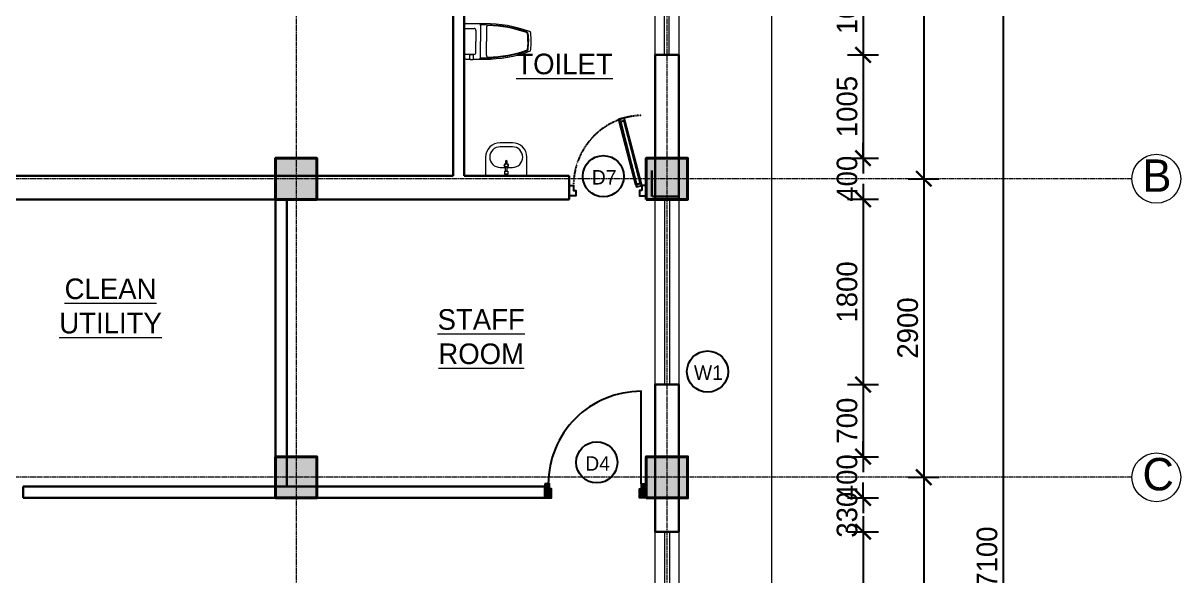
# Model space of a CAD drawing. Header units: inches. Extents: x -3071 to 2014935, y -37057 to 549694.
# Drawn here: x 1480699 to 1491939, y 364569 to 369938 of the extents above; entities that cross this region are included whole.
import ezdxf
from ezdxf.enums import TextEntityAlignment as Align

# ---------------------------------------------------------------- set-up
doc = ezdxf.new("R2010")
doc.units = ezdxf.units.IN
doc.header["$MEASUREMENT"] = 0
for name, pattern in [('ACAD_ISO08W100', [36, 24, -3, 6, -3]), ('DASHED', [0.75, 0.5, -0.25]), ('TRAZOS1', [0.15, 0.1, -0.05])]:
    doc.linetypes.add(name, pattern=pattern)
for name, color, linetype, lineweight in [('001-Archi- door window elevation', 92, 'Continuous', 25), ('001-Archi-Opening Tags', 14, 'Continuous', 25), ('001-Archi-Sanitary', 130, 'Continuous', 5), ('001-Archi-Text', 180, 'Continuous', 18), ('002-Archi- Opening', 90, 'Continuous', 25), ('A .4 col', 5, 'Continuous', 40), ('A 0.13 dw', 3, 'Continuous', 13), ('A 0.13 fixed furniture', 10, 'Continuous', 13), ('A 0.13 IND DIM', 240, 'Continuous', 13), ('cen', 50, 'ACAD_ISO08W100', 5), ('dotted line', 1, 'DASHED', 9), ('Grid Tag', 6, 'Continuous', 20), ('p1 walls stone outline', 4, 'Continuous', 30)]:
    doc.layers.add(name, color=color, linetype=linetype, lineweight=lineweight)
doc.styles.add('Archi 100', font='GOTHIC.TTF', dxfattribs={"height": 200})
doc.styles.add('CG', font='GOTHIC.TTF', dxfattribs={"height": 40})
doc.styles.get("Standard").update_dxf_attribs({"font": 'GOTHIC.TTF'})
doc.dimstyles.new('Archi 100', dxfattribs={"dimtxt": 200, "dimasz": 150, "dimexe": 150, "dimexo": 300, "dimgap": 50, "dimtad": 1, "dimdec": 0, "dimrnd": 5, "dimzin": 0, "dimdsep": 46, "dimtxsty": 'Archi 100', "dimblk": 'ARCHTICK', "dimcen": 0.09, "dimdle": 150, "dimclrd": 256, "dimclre": 256, "dimclrt": 256, "dimadec": 0, "dimazin": 0, "dimtfac": 1, "dimtdec": 0, "dimtix": 1, "dimtofl": 0, "dimtmove": 0, "dimatfit": 3, "dimfxl": 150, "dimfxlon": 1, "dimtolj": 1, "dimtzin": 0, "dimlwd": -1, "dimlwe": -1, "dimarcsym": 0})

# ---------------------------------------------------------------- blocks, each defined once
blk = doc.blocks.new('grid')
at = {"layer": 'Grid Tag', "linetype": 'Continuous', "ltscale": 30}
blk.add_circle((51, 48), 264, dxfattribs=at)
blk.add_attdef('GRID', (-143, -93), '', height=200)
blk = doc.blocks.new('W2')
at = {"layer": 'A 0.13 dw'}
for points in [[(143910, 195589), (143910, 195359), (142110, 195359), (142110, 195589)], [(142110, 195446), (143910, 195446), (143910, 195496), (142110, 195496)]]:
    blk.add_lwpolyline(points, close=True, dxfattribs=at)
blk = doc.blocks.new('window tag')
blk.add_circle((0, 0), 200)
at = {"style": 'Archi 100', "flags": 1}
for tag, p in [('WIDTH', (15, 174.5)), ('HEIGHT', (-4.5, -348.5))]:
    blk.add_attdef(tag, p, '', height=200, dxfattribs=at)
at = {"style": 'Archi 100'}
blk.add_attdef('SYMBOL', text='', height=200, dxfattribs=at).set_placement((8, -10.5), align=Align.MIDDLE_CENTER)
blk = doc.blocks.new('ed 17')
for p, q in [((95, -116), (44, -130)), ((44, -130), (208, -761)), ((50, -152), (101, -138)), ((94, -140), (58, -150)), ((58, -150), (215, -759)), ((94, -140), (251, -750)), ((101, -138), (95, -116)), ((259, -748), (101, -138)), ((101, -138), (259, -748)), ((215, -759), (208, -761)), ((208, -761), (215, -788)), ((251, -750), (215, -759)), ((266, -774), (215, -788)), ((251, -750), (259, -748)), ((259, -748), (266, -774))]:
    blk.add_line(p, q)
for points in [[(44, -80), (67, -80), (67, -30), (0, -30), (0, -130), (44, -130), (208, -761), (215, -788), (266, -774), (259, -748), (101, -138), (101, -138), (95, -116), (44, -130)], [(58, -150), (215, -759), (251, -750), (94, -140)]]:
    blk.add_lwpolyline(points, close=True)
at = {"elevation": 0}
blk.add_lwpolyline([(750, -30), (750, -130), (706, -130), (706, -80), (683, -80), (683, -30)], close=True, dxfattribs=at)
at = {"linetype": 'TRAZOS1'}
blk.add_arc((28, -133), 678, 271.3504, 0.2643, dxfattribs=at)
blk = doc.blocks.new('*U1551')
at = {"ltscale": 100}
for points in [[(5, 50), (5, -50), (55, -50), (55, 15), (40, 15), (40, 50)], [(735, 50), (735, -50), (685, -50), (685, 15), (700, 15), (700, 50)]]:
    blk.add_hatch(color=256, dxfattribs=at).paths.add_polyline_path(points)
blk.add_lwpolyline([(43, 50), (43, 716, -0.414214), (709, 50)], format="xyb", dxfattribs=at)
for points in [[(5, 50), (5, -50), (55, -50), (55, 15), (40, 15), (40, 50)], [(735, 50), (735, -50), (685, -50), (685, 15), (700, 15), (700, 50)]]:
    blk.add_lwpolyline(points, close=True)
blk = doc.blocks.new('ffwef')
at = {"layer": 'A 0.13 dw'}
for points in [[(1184596, 368096), (1184596, 367866), (1183596, 367866), (1183596, 368096)], [(1183596, 367953), (1184596, 367953), (1184596, 368003), (1183596, 368003)]]:
    blk.add_lwpolyline(points, close=True, dxfattribs=at)
blk = doc.blocks.new('sa oct uni toi')
for p, q in [((-88, 458), (-200, 458)), ((-89, 455), (-89, 420)), ((-60, 461), (-82, 461)), ((-19, 458), (-54, 458)), ((-53, 455), (-53, 420)), ((-214, 420), (-214, 287)), ((-158, 439), (-158, 287)), ((-113, 392), (-113, 287)), ((0, 411), (-94, 411)), ((-60, 414), (-82, 414)), ((-82, 414), (-82, 411)), ((-60, 414), (-60, 411)), ((0, 439), (0, 287)), ((-214, 151), (-214, 287)), ((-158, 132), (-158, 287)), ((-113, 179), (-113, 287)), ((0, 132), (0, 287)), ((-19, 113), (-200, 113)), ((0, 160), (-94, 160))]:
    blk.add_line(p, q)
for centre, radius, start, end in [((-200, -804), 1262, 90, 110.0218), ((-139, 439), 18.9, 90, 180), ((-82, 455), 6.31, 150, 180), ((-82, 455), 6.31, 90, 150), ((-60, 455), 6.31, 30, 90), ((-60, 455), 6.31, 360, 30), ((-19, 439), 18.9, 360, 90), ((-35, 287), 615, 172.6652, 179.9981), ((-626, 364), 18.9, 110.0218, 174.8892), ((-44, 287), 580, 172.6856, 179.998), ((-601, 359), 18.9, 109.0034, 174.9977), ((-44, 287), 575, 172.6683, 179.998), ((-601, 359), 12.6, 109.0034, 174.9977), ((-200, -804), 1250, 88.0034, 109.0034), ((-200, -804), 1243, 91.5459, 109.0034), ((-233, 420), 18.9, 360, 91.5459), ((-94, 392), 18.9, 90, 180), ((-82, 420), 6.31, 180, 270), ((-60, 420), 6.31, 270, 360), ((15, 287), 665, 180.0016, 187.0523), ((6, 287), 631, 180.0016, 187.0158), ((7, 287), 625, 180.0016, 187.0303), ((-626, 207), 18.9, 185.1108, 249.9782), ((-200, 1375), 1262, 249.9782, 270), ((-601, 212), 18.9, 185.0023, 250.9966), ((-601, 212), 12.6, 185.0023, 250.9966), ((-200, 1375), 1250, 250.9966, 271.9966), ((-200, 1375), 1243, 250.9966, 268.4541), ((-233, 151), 18.9, 268.4541, 360), ((-139, 132), 18.9, 180, 270), ((-94, 179), 18.9, 180, 270), ((-19, 132), 18.9, 270, 360)]:
    blk.add_arc(centre, radius, start, end)
blk = doc.blocks.new('charpi western plan with cistern')
at = {"rotation": 270}
blk.add_blockref('sa oct uni toi', (-287, 0), dxfattribs=at)
blk = doc.blocks.new('tap bib short neck plan')
at = {"linetype": 'Continuous'}
blk.add_lwpolyline([(39, 10), (0, 10), (0, -10), (39, -10)], dxfattribs=at)
blk.add_lwpolyline([(74, -8), (95, -8, 1), (95, 8), (74, 8)], format="xyb", dxfattribs=at)
for radius in [20, 15]:
    blk.add_circle((56, 0), radius, dxfattribs=at)
blk = doc.blocks.new('washbasin plan 0400w with tap')
blk.add_lwpolyline([(60, 320, -0.312376), (60, 320), (-60, 320, 0.414214), (-200, 180), (-200, 0), (200, 0), (200, 180, 0.414214)], format="xyb", close=True)
blk.add_lwpolyline([(10, 80), (60, 80, 1), (60, 280), (-60, 280, 1), (-60, 80), (-10, 80)], format="xyb")
at = {"linetype": 'Continuous'}
for points in [[(-14, 45), (14, 45), (14, 15), (-14, 15)], [(-10, 15), (10, 15), (10, 0), (-10, 0)]]:
    blk.add_lwpolyline(points, close=True, dxfattribs=at)
at = {"ltscale": 100, "rotation": 90}
blk.add_blockref('tap bib short neck plan', (0, 45), dxfattribs=at)
blk = doc.blocks.new('_ArchTick')
at = {"color": 0, "linetype": 'ByBlock', "const_width": 0.15}
blk.add_lwpolyline([(-0.5, -0.5), (0.5, 0.5)], dxfattribs=at)
blk = doc.blocks.new('*D1857')
at = {"transparency": 16777216}
for p, q in [((1488854, 370779), (1488854, 369479)), ((1488704, 370629), (1489004, 370629)), ((1488704, 369629), (1489004, 369629))]:
    blk.add_line(p, q, dxfattribs=at)
at = {"layer": 'Defpoints', "color": 0, "transparency": 16777216}
for p in [(1487064, 370629), (1487064, 369629), (1488854, 369629)]:
    blk.add_point(p, dxfattribs=at)
at = {"transparency": 16777216, "xscale": 150, "yscale": 150, "zscale": 150}
for p, rotation in [((1488854, 370629), 90), ((1488854, 369629), 270)]:
    blk.add_blockref('_ArchTick', p, dxfattribs=dict(at, rotation=rotation))
at = {"transparency": 16777216, "insert": (1488699, 370129), "char_height": 200, "attachment_point": 5, "rotation": 90, "style": 'Archi 100'}
blk.add_mtext('\\A1;1000', dxfattribs=at)
blk = doc.blocks.new('*D1858')
at = {"transparency": 16777216}
for p, q in [((1488854, 369779), (1488854, 368477)), ((1488704, 369629), (1489004, 369629)), ((1488704, 368627), (1489004, 368627))]:
    blk.add_line(p, q, dxfattribs=at)
at = {"layer": 'Defpoints', "color": 0, "transparency": 16777216}
for p in [(1487064, 369629), (1487149, 368627), (1488854, 368627)]:
    blk.add_point(p, dxfattribs=at)
at = {"transparency": 16777216, "xscale": 150, "yscale": 150, "zscale": 150}
for p, rotation in [((1488854, 369629), 90), ((1488854, 368627), 270)]:
    blk.add_blockref('_ArchTick', p, dxfattribs=dict(at, rotation=rotation))
at = {"transparency": 16777216, "insert": (1488699, 369128), "char_height": 200, "attachment_point": 5, "rotation": 90, "style": 'Archi 100'}
blk.add_mtext('\\A1;1005', dxfattribs=at)
blk = doc.blocks.new('*D1859')
at = {"transparency": 16777216}
for p, q in [((1488854, 368627), (1488854, 368777)), ((1488704, 368627), (1489004, 368627)), ((1488704, 368227), (1489004, 368227)), ((1488854, 368227), (1488854, 368077))]:
    blk.add_line(p, q, dxfattribs=at)
at = {"layer": 'Defpoints', "color": 0, "transparency": 16777216}
for p in [(1487149, 368627), (1487149, 368227), (1488854, 368227)]:
    blk.add_point(p, dxfattribs=at)
at = {"transparency": 16777216, "xscale": 150, "yscale": 150, "zscale": 150}
for p, rotation in [((1488854, 368627), 270), ((1488854, 368227), 90)]:
    blk.add_blockref('_ArchTick', p, dxfattribs=dict(at, rotation=rotation))
at = {"transparency": 16777216, "insert": (1488699, 368427), "char_height": 200, "attachment_point": 5, "rotation": 90, "style": 'Archi 100'}
blk.add_mtext('\\A1;400', dxfattribs=at)
blk = doc.blocks.new('*D1860')
at = {"transparency": 16777216}
for p, q in [((1488854, 368377), (1488854, 366277)), ((1488704, 368227), (1489004, 368227)), ((1488704, 366427), (1489004, 366427))]:
    blk.add_line(p, q, dxfattribs=at)
at = {"layer": 'Defpoints', "color": 0, "transparency": 16777216}
for p in [(1487149, 368227), (1487064, 366427), (1488854, 366427)]:
    blk.add_point(p, dxfattribs=at)
at = {"transparency": 16777216, "xscale": 150, "yscale": 150, "zscale": 150}
for p, rotation in [((1488854, 368227), 90), ((1488854, 366427), 270)]:
    blk.add_blockref('_ArchTick', p, dxfattribs=dict(at, rotation=rotation))
at = {"transparency": 16777216, "insert": (1488699, 367327), "char_height": 200, "attachment_point": 5, "rotation": 90, "style": 'Archi 100'}
blk.add_mtext('\\A1;1800', dxfattribs=at)
blk = doc.blocks.new('*D1861')
at = {"transparency": 16777216}
for p, q in [((1488854, 366577), (1488854, 365577)), ((1488704, 366427), (1489004, 366427)), ((1488704, 365727), (1489004, 365727))]:
    blk.add_line(p, q, dxfattribs=at)
at = {"layer": 'Defpoints', "color": 0, "transparency": 16777216}
for p in [(1487064, 366427), (1487149, 365727), (1488854, 365727)]:
    blk.add_point(p, dxfattribs=at)
at = {"transparency": 16777216, "xscale": 150, "yscale": 150, "zscale": 150}
for p, rotation in [((1488854, 366427), 90), ((1488854, 365727), 270)]:
    blk.add_blockref('_ArchTick', p, dxfattribs=dict(at, rotation=rotation))
at = {"transparency": 16777216, "insert": (1488699, 366077), "char_height": 200, "attachment_point": 5, "rotation": 90, "style": 'Archi 100'}
blk.add_mtext('\\A1;700', dxfattribs=at)
blk = doc.blocks.new('*D1862')
at = {"transparency": 16777216}
for p, q in [((1488854, 365727), (1488854, 365877)), ((1488704, 365727), (1489004, 365727)), ((1488704, 365327), (1489004, 365327)), ((1488854, 365327), (1488854, 365177))]:
    blk.add_line(p, q, dxfattribs=at)
at = {"layer": 'Defpoints', "color": 0, "transparency": 16777216}
for p in [(1487149, 365727), (1487149, 365327), (1488854, 365327)]:
    blk.add_point(p, dxfattribs=at)
at = {"transparency": 16777216, "xscale": 150, "yscale": 150, "zscale": 150}
for p, rotation in [((1488854, 365727), 270), ((1488854, 365327), 90)]:
    blk.add_blockref('_ArchTick', p, dxfattribs=dict(at, rotation=rotation))
at = {"transparency": 16777216, "insert": (1488699, 365527), "char_height": 200, "attachment_point": 5, "rotation": 90, "style": 'Archi 100'}
blk.add_mtext('\\A1;400', dxfattribs=at)
blk = doc.blocks.new('*D1863')
at = {"transparency": 16777216}
for p, q in [((1488854, 365327), (1488854, 365477)), ((1488704, 365327), (1489004, 365327)), ((1488704, 364998), (1489004, 364998)), ((1488854, 364998), (1488854, 364848))]:
    blk.add_line(p, q, dxfattribs=at)
at = {"layer": 'Defpoints', "color": 0, "transparency": 16777216}
for p in [(1487149, 365327), (1487064, 364998), (1488854, 364998)]:
    blk.add_point(p, dxfattribs=at)
at = {"transparency": 16777216, "xscale": 150, "yscale": 150, "zscale": 150}
for p, rotation in [((1488854, 365327), 270), ((1488854, 364998), 90)]:
    blk.add_blockref('_ArchTick', p, dxfattribs=dict(at, rotation=rotation))
at = {"transparency": 16777216, "insert": (1488699, 365163), "char_height": 200, "attachment_point": 5, "rotation": 90, "style": 'Archi 100'}
blk.add_mtext('\\A1;330', dxfattribs=at)
blk = doc.blocks.new('*D1864')
at = {"transparency": 16777216}
for p, q in [((1488854, 365148), (1488854, 363049)), ((1488704, 364998), (1489004, 364998)), ((1488704, 363199), (1489004, 363199))]:
    blk.add_line(p, q, dxfattribs=at)
at = {"layer": 'Defpoints', "color": 0, "transparency": 16777216}
for p in [(1487064, 364998), (1487064, 363199), (1488854, 363199)]:
    blk.add_point(p, dxfattribs=at)
at = {"transparency": 16777216, "xscale": 150, "yscale": 150, "zscale": 150}
for p, rotation in [((1488854, 364998), 90), ((1488854, 363199), 270)]:
    blk.add_blockref('_ArchTick', p, dxfattribs=dict(at, rotation=rotation))
at = {"transparency": 16777216, "insert": (1488699, 364098), "char_height": 200, "attachment_point": 5, "rotation": 90, "style": 'Archi 100'}
blk.add_mtext('\\A1;1800', dxfattribs=at)
blk = doc.blocks.new('*D1875')
at = {"transparency": 16777216}
for p, q in [((1489443, 373177), (1489443, 368277)), ((1489293, 373027), (1489593, 373027)), ((1489293, 368427), (1489593, 368427))]:
    blk.add_line(p, q, dxfattribs=at)
at = {"layer": 'Defpoints', "color": 0, "transparency": 16777216}
for p in [(1486949, 373027), (1486949, 368427), (1489443, 368427)]:
    blk.add_point(p, dxfattribs=at)
at = {"transparency": 16777216, "xscale": 150, "yscale": 150, "zscale": 150}
for p, rotation in [((1489443, 373027), 90), ((1489443, 368427), 270)]:
    blk.add_blockref('_ArchTick', p, dxfattribs=dict(at, rotation=rotation))
at = {"transparency": 16777216, "insert": (1489288, 370727), "char_height": 200, "attachment_point": 5, "rotation": 90, "style": 'Archi 100'}
blk.add_mtext('\\A1;4600', dxfattribs=at)
blk = doc.blocks.new('*D1876')
at = {"transparency": 16777216}
for p, q in [((1489443, 368577), (1489443, 365377)), ((1489293, 368427), (1489593, 368427)), ((1489293, 365527), (1489593, 365527))]:
    blk.add_line(p, q, dxfattribs=at)
at = {"layer": 'Defpoints', "color": 0, "transparency": 16777216}
for p in [(1486949, 368427), (1486949, 365527), (1489443, 365527)]:
    blk.add_point(p, dxfattribs=at)
at = {"transparency": 16777216, "xscale": 150, "yscale": 150, "zscale": 150}
for p, rotation in [((1489443, 368427), 90), ((1489443, 365527), 270)]:
    blk.add_blockref('_ArchTick', p, dxfattribs=dict(at, rotation=rotation))
at = {"transparency": 16777216, "insert": (1489288, 366977), "char_height": 200, "attachment_point": 5, "rotation": 90, "style": 'Archi 100'}
blk.add_mtext('\\A1;2900', dxfattribs=at)
blk = doc.blocks.new('*D1877')
at = {"transparency": 16777216}
for p, q in [((1489443, 365677), (1489443, 360777)), ((1489293, 365527), (1489593, 365527)), ((1489293, 360927), (1489593, 360927))]:
    blk.add_line(p, q, dxfattribs=at)
at = {"layer": 'Defpoints', "color": 0, "transparency": 16777216}
for p in [(1486949, 365527), (1486949, 360927), (1489443, 360927)]:
    blk.add_point(p, dxfattribs=at)
at = {"transparency": 16777216, "xscale": 150, "yscale": 150, "zscale": 150}
for p, rotation in [((1489443, 365527), 90), ((1489443, 360927), 270)]:
    blk.add_blockref('_ArchTick', p, dxfattribs=dict(at, rotation=rotation))
at = {"transparency": 16777216, "insert": (1489288, 363227), "char_height": 200, "attachment_point": 5, "rotation": 90, "style": 'Archi 100'}
blk.add_mtext('\\A1;4600', dxfattribs=at)
blk = doc.blocks.new('*D1879')
at = {"transparency": 16777216}
for p, q in [((1490213, 373377), (1490213, 355977)), ((1490063, 373227), (1490363, 373227)), ((1490063, 356127), (1490363, 356127))]:
    blk.add_line(p, q, dxfattribs=at)
at = {"layer": 'Defpoints', "color": 0, "transparency": 16777216}
for p in [(1487149, 373227), (1487149, 356127), (1490213, 356127)]:
    blk.add_point(p, dxfattribs=at)
at = {"transparency": 16777216, "xscale": 150, "yscale": 150, "zscale": 150}
for p, rotation in [((1490213, 373227), 90), ((1490213, 356127), 270)]:
    blk.add_blockref('_ArchTick', p, dxfattribs=dict(at, rotation=rotation))
at = {"transparency": 16777216, "insert": (1490058, 364677), "char_height": 200, "attachment_point": 5, "rotation": 90, "style": 'Archi 100'}
blk.add_mtext('\\A1;17100', dxfattribs=at)

msp = doc.modelspace()

# ---------------------------------------------------------------- hatches: boundary and pattern name
at = {"layer": 'A .4 col', "linetype": 'Continuous'}
h = msp.add_hatch(color=256, dxfattribs=at)
h.dxf.hatch_style = 1
h.paths.add_polyline_path([(1483149.45, 368226.69), (1483549.45, 368226.69), (1483549.45, 368626.69), (1483149.45, 368626.69)])
h = msp.add_hatch(color=256, dxfattribs=at)
h.dxf.hatch_style = 1
h.paths.add_polyline_path([(1486749.45, 368226.69), (1487149.45, 368226.69), (1487149.45, 368626.69), (1486749.45, 368626.69)])
h = msp.add_hatch(color=256, dxfattribs=at)
h.dxf.hatch_style = 1
h.paths.add_polyline_path([(1483149.45, 365326.69), (1483549.45, 365326.69), (1483549.45, 365726.69), (1483149.45, 365726.69)])
h = msp.add_hatch(color=256, dxfattribs=at)
h.dxf.hatch_style = 1
h.paths.add_polyline_path([(1486749.45, 365326.69), (1487149.45, 365326.69), (1487149.45, 365726.69), (1486749.45, 365726.69)])

# ---------------------------------------------------------------- linework, layer by layer
for points in [[(1483149.45, 368226.69), (1483549.45, 368226.69), (1483549.45, 368626.69), (1483149.45, 368626.69)], [(1486749.45, 368226.69), (1487149.45, 368226.69), (1487149.45, 368626.69), (1486749.45, 368626.69)], [(1483149.45, 365326.69), (1483549.45, 365326.69), (1483549.45, 365726.69), (1483149.45, 365726.69)], [(1486749.45, 365326.69), (1487149.45, 365326.69), (1487149.45, 365726.69), (1486749.45, 365726.69)]]:
    msp.add_lwpolyline(points, close=True, dxfattribs=at)
at = {"layer": 'A 0.13 fixed furniture'}
msp.add_line((1487064.45, 368585.87), (1487064.45, 369629.31), dxfattribs=at)
at = {"layer": 'cen', "ltscale": 2}
for p, q in [((1483349.45, 378616.21), (1483349.45, 351672.05)), ((1486949.45, 378616.21), (1486949.45, 351672.05)), ((1491464.45, 368426.69), (1443784.45, 368426.69)), ((1491464.45, 365526.69), (1443784.45, 365526.69))]:
    msp.add_line(p, q, dxfattribs=at)
at = {"layer": 'dotted line', "linetype": 'Continuous', "ltscale": 1000}
msp.add_line((1487964.45, 374042.47), (1487964.45, 354596.65), dxfattribs=at)
at = {"layer": 'p1 walls stone outline'}
for p, q in [((1484872.69, 372161.69), (1484872.68, 368456.69)), ((1484982.68, 370629.19), (1484982.68, 368456.69)), ((1486834.45, 368226.69), (1486834.45, 369629.31)), ((1486834.45, 369629.31), (1486834.45, 368226.69)), ((1486834.45, 369629.31), (1487064.45, 369629.31)), ((1487064.45, 368226.69), (1487064.45, 369629.31)), ((1487064.45, 369629.31), (1487064.45, 368226.69)), ((1474449.45, 368456.69), (1484872.68, 368456.69)), ((1484982.68, 368456.69), (1485999.45, 368456.69)), ((1485999.45, 368456.69, 0), (1485999.45, 368226.69)), ((1486804.45, 368253.08), (1486804.45, 368507.01)), ((1474449.45, 368226.69), (1485999.45, 368226.69)), ((1483149.45, 368226.69), (1483149.45, 365436.69)), ((1483259.45, 368226.69), (1483259.45, 365436.69)), ((1486809.45, 368253.08), (1487054.45, 368253.08)), ((1486834.45, 368226.69), (1487064.45, 368226.69)), ((1486834.45, 364998.44), (1486834.45, 365726.69)), ((1487064.45, 365726.69), (1487064.45, 364998.44)), ((1480699.45, 365436.69, 0), (1480699.45, 365326.69)), ((1480699.45, 365436.69), (1485762.96, 365436.69)), ((1485762.96, 365326.69), (1485762.96, 365436.69)), ((1480699.45, 365326.69), (1485762.96, 365326.69)), ((1486834.45, 364998.44), (1487064.45, 364998.44))]:
    msp.add_line(p, q, dxfattribs=at)
msp.add_lwpolyline([(1486834.45, 366426.81), (1487064.45, 366426.81), (1487064.45, 365726.69), (1486834.45, 365726.69)], close=True, dxfattribs=at)

# ---------------------------------------------------------------- block references
ref = msp.add_blockref('grid', (1491655.51, 368383.59), dxfattribs=dict(xscale=0.8987445155798923, yscale=0.8987445155798923, zscale=0.8987445155798923))
ref.add_attrib('GRID', 'B', (1491566.98, 368299.81), dxfattribs={"height": 314.56})
ref = msp.add_blockref('grid', (1491655.51, 365483.59), dxfattribs=dict(xscale=0.8987445155798923, yscale=0.8987445155798923, zscale=0.8987445155798923))
ref.add_attrib('GRID', 'C', (1491566.98, 365399.81), dxfattribs={"height": 314.56})
at = {"layer": '001-Archi- door window elevation', "color": 2, "rotation": 270}
msp.add_blockref('ffwef', (1118968.95, 1554225.25), dxfattribs=at)
at = {"layer": '001-Archi-Opening Tags'}
ref = msp.add_blockref('window tag', (1486332.31, 368451.38), dxfattribs=at)
ref.add_attrib('SYMBOL', 'D7', dxfattribs={"layer": '0', "height": 140, "style": 'CG'}).set_placement((1486340.31, 368440.88), align=Align.MIDDLE_CENTER)
ref = msp.add_blockref('window tag', (1487343.82, 366553.91), dxfattribs=at)
ref.add_attrib('SYMBOL', 'W1', dxfattribs={"layer": '0', "height": 140, "style": 'CG'}).set_placement((1487351.82, 366543.41), align=Align.MIDDLE_CENTER)
ref = msp.add_blockref('window tag', (1486268.51, 365671.5), dxfattribs=at)
ref.add_attrib('SYMBOL', 'D4', dxfattribs={"layer": '0', "height": 140, "style": 'CG'}).set_placement((1486276.51, 365661), align=Align.MIDDLE_CENTER)
at = {"layer": '001-Archi-Sanitary', "extrusion": (0.000122475, -0.000312464, -1), "xscale": -1, "zscale": -1, "rotation": 90.0069857846302}
msp.add_blockref('charpi western plan with cistern', (-1484982.67, 369759.52, 66.34), dxfattribs=at)
at = {"layer": '001-Archi-Sanitary'}
msp.add_blockref('washbasin plan 0400w with tap', (1485389.7, 368456.69), dxfattribs=at)
at = {"layer": '002-Archi- Opening', "rotation": 180}
msp.add_blockref('ed 17', (1486749.45, 368231.32), dxfattribs=at)
at = {"layer": '002-Archi- Opening', "xscale": -1.351351351346239, "yscale": 1.351351351346239, "zscale": 1.351351351346239}
msp.add_blockref('*U1551', (1486756.21, 365394.26), dxfattribs=at)
at = {"layer": 'A 0.13 IND DIM', "rotation": 90}
for p in [(1682423.05, 224316.54), (1682423.05, 221088.29)]:
    msp.add_blockref('W2', p, dxfattribs=at)

# ---------------------------------------------------------------- texts
at = {"layer": '001-Archi-Text', "char_height": 200, "attachment_point": 3, "style": 'Archi 100'}
for s, insert in [('{\\LTOILET}', (1486423.46, 369642.08)), ('\\pxqc;{\\LCLEAN UTILITY}', (1482036.08, 367457.76)), ('\\pxqc;{\\LSTAFF ROOM}', (1485634.4, 367159.91))]:
    msp.add_mtext_dynamic_manual_height_columns(s, width=976, gutter_width=1000, heights=[0], dxfattribs=dict(at, insert=insert))

# ---------------------------------------------------------------- dimensions: what is measured, and where the dimension line sits
for base, p1, p2, picture, middle in [((1490212.54, 356126.7), (1487149.45, 373226.69), (1487149.45, 356126.7), '*D1879', (1490057.51, 364676.69)), ((1489442.78, 368426.69), (1486949.45, 373026.69), (1486949.45, 368426.69), '*D1875', (1489287.75, 370726.69))]:
    dim = msp.add_linear_dim(base=base, p1=p1, p2=p2, angle=90, dimstyle='Archi 100')
    dim.commit()
    dim.dimension.update_dxf_attribs({"geometry": picture, "text_midpoint": middle})
for base, p1, p2, picture, middle in [((1488853.62, 369629.31), (1487064.45, 370629.19), (1487064.45, 369629.31), '*D1857', (1488698.59, 370129.25)), ((1488853.62, 368626.69), (1487064.45, 369629.31), (1487149.45, 368626.69), '*D1858', (1488698.59, 369128)), ((1488853.62, 368226.69), (1487149.45, 368626.69), (1487149.45, 368226.69), '*D1859', (1488698.59, 368426.69)), ((1489442.78, 365526.69), (1486949.45, 368426.69), (1486949.45, 365526.69), '*D1876', (1489287.75, 366976.69)), ((1488853.62, 366426.81), (1487149.45, 368226.69), (1487064.45, 366426.81), '*D1860', (1488698.59, 367326.75)), ((1488853.62, 365726.69), (1487064.45, 366426.81), (1487149.45, 365726.69), '*D1861', (1488698.59, 366076.75)), ((1488853.62, 365326.69), (1487149.45, 365726.69), (1487149.45, 365326.69), '*D1862', (1488698.59, 365526.69)), ((1489442.78, 360926.7), (1486949.45, 365526.69), (1486949.45, 360926.7), '*D1877', (1489287.75, 363226.69)), ((1488853.62, 364998.44), (1487149.45, 365326.69), (1487064.45, 364998.44), '*D1863', (1488698.59, 365162.56)), ((1488853.62, 363198.55), (1487064.45, 364998.44), (1487064.45, 363198.55), '*D1864', (1488698.59, 364098.5))]:
    dim = msp.add_linear_dim(base=base, p1=p1, p2=p2, angle=90, dimstyle='Archi 100', override={"dimtmove": 1})
    dim.commit()
    dim.dimension.update_dxf_attribs({"geometry": picture, "text_midpoint": middle})

doc.saveas('drawing.dxf')
